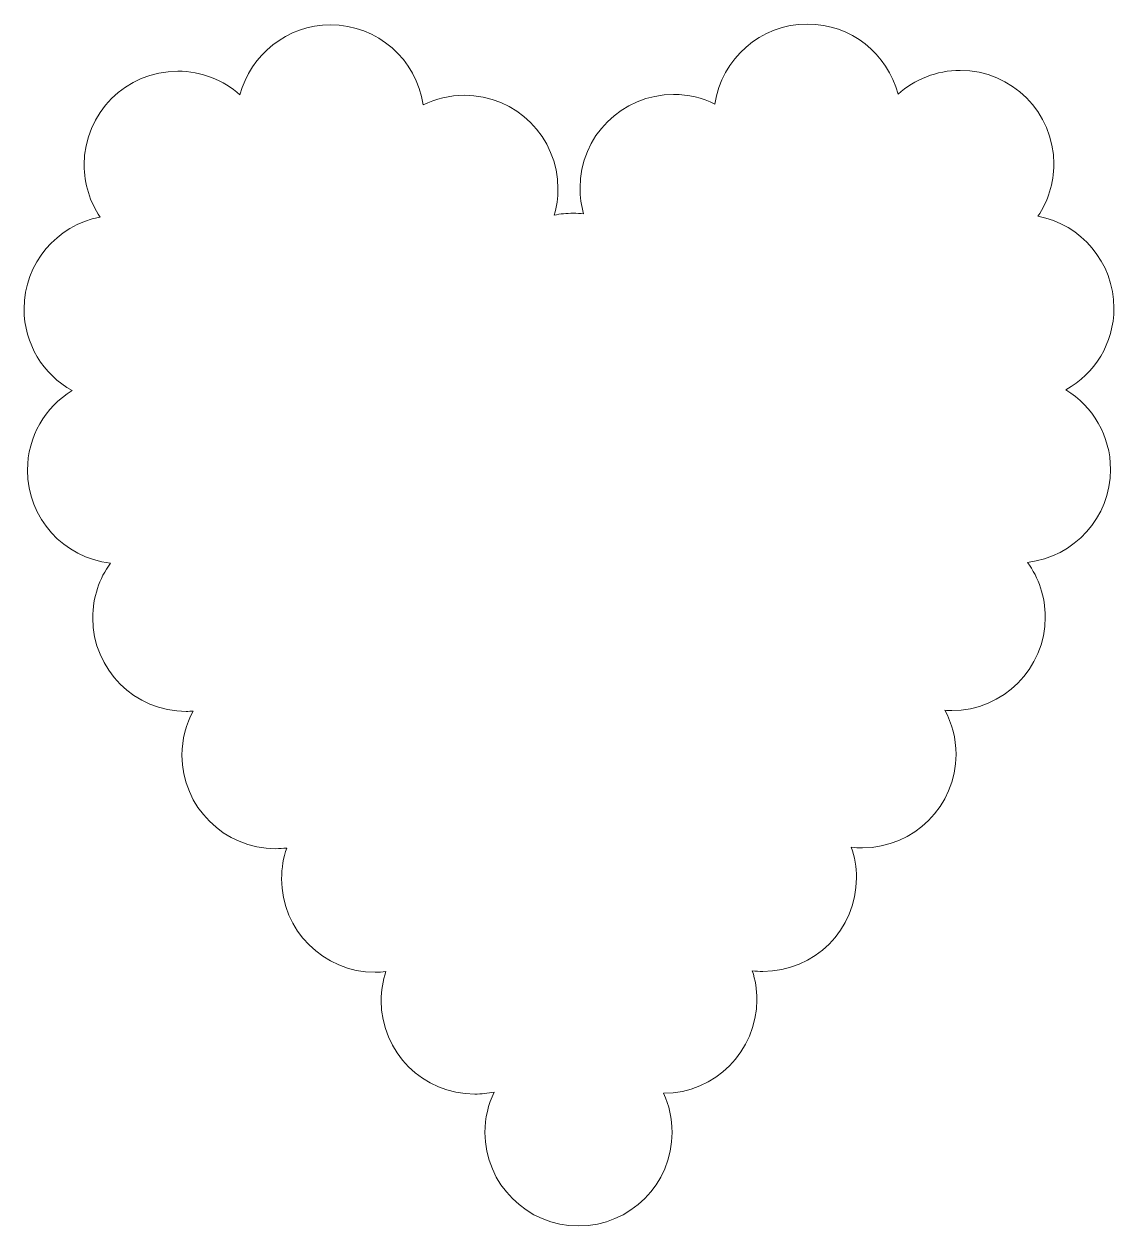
# Model space of a CAD drawing. Header units: centimetres. Extents: x -2.71 to 2.38, y -1.84 to 3.78.
import ezdxf

# ---------------------------------------------------------------- set-up
doc = ezdxf.new("R2010")
doc.units = ezdxf.units.CM
doc.header["$MEASUREMENT"] = 0
doc.layers.add('Layer 1', color=7, linetype='Continuous')

msp = doc.modelspace()

# ---------------------------------------------------------------- linework, layer by layer
at = {"layer": 'Layer 1', "color": 14, "lineweight": 13}
msp.add_open_spline([(0.94583, 3.77648), (0.72616, 3.77649), (0.54413, 3.61412), (0.51352, 3.40291), (0.51352, 3.40291), (0.45531, 3.43162), (0.38985, 3.44764), (0.32058, 3.44764), (0.32058, 3.44764), (0.07948, 3.44764), (-0.11617, 3.25233), (-0.11617, 3.01123), (-0.11617, 3.01123), (-0.11617, 2.96938), (-0.11045, 2.92868), (-0.09943, 2.89035), (-0.09943, 2.89035), (-0.11545, 2.89213), (-0.13178, 2.89308), (-0.14827, 2.89308), (-0.14827, 2.89308), (-0.17863, 2.89308), (-0.20808, 2.89011), (-0.23671, 2.8842), (-0.23671, 2.8842), (-0.2252, 2.92333), (-0.21895, 2.96464), (-0.21895, 3.00748), (-0.21895, 3.00748), (-0.21895, 3.24858), (-0.4146, 3.44389), (-0.6557, 3.44388), (-0.6557, 3.44388), (-0.72499, 3.44388), (-0.79042, 3.42788), (-0.84864, 3.39915), (-0.84864, 3.39915), (-0.87925, 3.61036), (-1.06094, 3.77273), (-1.28061, 3.77273), (-1.28061, 3.77273), (-1.48377, 3.77273), (-1.6546, 3.63355), (-1.70336, 3.44559), (-1.70336, 3.44559), (-1.78059, 3.51445), (-1.88241, 3.55623), (-1.99396, 3.55623), (-1.99396, 3.55623), (-2.23506, 3.55623), (-2.43071, 3.36058), (-2.43071, 3.11948), (-2.43071, 3.11948), (-2.43071, 3.02907), (-2.40338, 2.94504), (-2.35626, 2.87532), (-2.35626, 2.87532), (-2.55827, 2.83698), (-2.7114, 2.65954), (-2.7114, 2.44643), (-2.7114, 2.44643), (-2.7114, 2.28262), (-2.62093, 2.13976), (-2.48739, 2.065), (-2.48739, 2.065), (-2.61217, 1.98812), (-2.69535, 1.85036), (-2.69535, 1.69313), (-2.69535, 1.69313), (-2.69535, 1.46886), (-2.5258, 1.28385), (-2.30812, 1.25911), (-2.30812, 1.25911), (-2.36007, 1.18728), (-2.39075, 1.09906), (-2.39075, 1.00368), (-2.39075, 1.00368), (-2.39075, 0.76258), (-2.1951, 0.56693), (-1.954, 0.56693), (-1.954, 0.56693), (-1.94345, 0.56693), (-1.93295, 0.56756), (-1.92259, 0.5683), (-1.92259, 0.5683), (-1.95541, 0.50701), (-1.97415, 0.43709), (-1.97415, 0.36273), (-1.97415, 0.36273), (-1.97415, 0.12163), (-1.77816, -0.07402), (-1.53706, -0.07402), (-1.53706, -0.07402), (-1.5194, -0.07402), (-1.50226, -0.07299), (-1.48515, -0.07095), (-1.48515, -0.07095), (-1.50078, -0.11586), (-1.50906, -0.16416), (-1.50906, -0.21437), (-1.50906, -0.21437), (-1.50906, -0.45547), (-1.31341, -0.65112), (-1.07231, -0.65112), (-1.07231, -0.65112), (-1.05559, -0.65112), (-1.03903, -0.64988), (-1.02279, -0.64805), (-1.02279, -0.64805), (-1.0367, -0.69068), (-1.04431, -0.73601), (-1.04431, -0.78327), (-1.04431, -0.78327), (-1.04431, -1.02437), (-0.84865, -1.22002), (-0.60755, -1.22002), (-0.60755, -1.22002), (-0.57656, -1.22002), (-0.54624, -1.21662), (-0.51706, -1.21046), (-0.51706, -1.21046), (-0.54447, -1.26755), (-0.55975, -1.33143), (-0.55975, -1.39896), (-0.55975, -1.39896), (-0.55975, -1.64006), (-0.3641, -1.83571), (-0.123, -1.83571), (-0.123, -1.83571), (0.1181, -1.83571), (0.31375, -1.64006), (0.31375, -1.39896), (0.31375, -1.39896), (0.31375, -1.33372), (0.29949, -1.27187), (0.2738, -1.21627), (0.2738, -1.21627), (0.51427, -1.21553), (0.70919, -1.02016), (0.70919, -0.77952), (0.70919, -0.77952), (0.70919, -0.73229), (0.70191, -0.6869), (0.68801, -0.64429), (0.68801, -0.64429), (0.70425, -0.64612), (0.72047, -0.64737), (0.73719, -0.64737), (0.73719, -0.64737), (0.97829, -0.64737), (1.17428, -0.45172), (1.17428, -0.21061), (1.17428, -0.21061), (1.17428, -0.1604), (1.16566, -0.1121), (1.15003, -0.06719), (1.15003, -0.06719), (1.16715, -0.06924), (1.18462, -0.07027), (1.20228, -0.07027), (1.20228, -0.07027), (1.44338, -0.07027), (1.63903, 0.12538), (1.63903, 0.36648), (1.63903, 0.36648), (1.63903, 0.44085), (1.6203, 0.51076), (1.58747, 0.57205), (1.58747, 0.57205), (1.59783, 0.57132), (1.60834, 0.57069), (1.61888, 0.57069), (1.61888, 0.57069), (1.85998, 0.57069), (2.05564, 0.76634), (2.05564, 1.00744), (2.05564, 1.00744), (2.05563, 1.10284), (2.02497, 1.19102), (1.973, 1.26286), (1.973, 1.26286), (2.19068, 1.28761), (2.36023, 1.47262), (2.36023, 1.69688), (2.36023, 1.69688), (2.36023, 1.85412), (2.27706, 1.99188), (2.15227, 2.06875), (2.15227, 2.06875), (2.28581, 2.14351), (2.37628, 2.28638), (2.37628, 2.45018), (2.37628, 2.45018), (2.37628, 2.6633), (2.22315, 2.84074), (2.02114, 2.87908), (2.02114, 2.87908), (2.06826, 2.9488), (2.09559, 3.03282), (2.09559, 3.12324), (2.09559, 3.12324), (2.09559, 3.36434), (1.89994, 3.55999), (1.65884, 3.55999), (1.65884, 3.55999), (1.54729, 3.55999), (1.44547, 3.5182), (1.36824, 3.44935), (1.36824, 3.44935), (1.31948, 3.6373), (1.149, 3.77648), (0.94583, 3.77648)], degree=3, knots=[0, 0, 0, 0, 0.0185185, 0.0185185, 0.0185185, 0.0185185, 0.037037, 0.037037, 0.037037, 0.037037, 0.0555556, 0.0555556, 0.0555556, 0.0555556, 0.0740741, 0.0740741, 0.0740741, 0.0740741, 0.0925926, 0.0925926, 0.0925926, 0.0925926, 0.1111111, 0.1111111, 0.1111111, 0.1111111, 0.1296296, 0.1296296, 0.1296296, 0.1296296, 0.1481481, 0.1481481, 0.1481481, 0.1481481, 0.1666667, 0.1666667, 0.1666667, 0.1666667, 0.1851852, 0.1851852, 0.1851852, 0.1851852, 0.2037037, 0.2037037, 0.2037037, 0.2037037, 0.2222222, 0.2222222, 0.2222222, 0.2222222, 0.2407407, 0.2407407, 0.2407407, 0.2407407, 0.2592593, 0.2592593, 0.2592593, 0.2592593, 0.2777778, 0.2777778, 0.2777778, 0.2777778, 0.2962963, 0.2962963, 0.2962963, 0.2962963, 0.3148148, 0.3148148, 0.3148148, 0.3148148, 0.3333333, 0.3333333, 0.3333333, 0.3333333, 0.3518519, 0.3518519, 0.3518519, 0.3518519, 0.3703704, 0.3703704, 0.3703704, 0.3703704, 0.3888889, 0.3888889, 0.3888889, 0.3888889, 0.4074074, 0.4074074, 0.4074074, 0.4074074, 0.4259259, 0.4259259, 0.4259259, 0.4259259, 0.4444444, 0.4444444, 0.4444444, 0.4444444, 0.462963, 0.462963, 0.462963, 0.462963, 0.4814815, 0.4814815, 0.4814815, 0.4814815, 0.5, 0.5, 0.5, 0.5, 0.5185185, 0.5185185, 0.5185185, 0.5185185, 0.537037, 0.537037, 0.537037, 0.537037, 0.5555556, 0.5555556, 0.5555556, 0.5555556, 0.5740741, 0.5740741, 0.5740741, 0.5740741, 0.5925926, 0.5925926, 0.5925926, 0.5925926, 0.6111111, 0.6111111, 0.6111111, 0.6111111, 0.6296296, 0.6296296, 0.6296296, 0.6296296, 0.6481481, 0.6481481, 0.6481481, 0.6481481, 0.6666667, 0.6666667, 0.6666667, 0.6666667, 0.6851852, 0.6851852, 0.6851852, 0.6851852, 0.7037037, 0.7037037, 0.7037037, 0.7037037, 0.7222222, 0.7222222, 0.7222222, 0.7222222, 0.7407407, 0.7407407, 0.7407407, 0.7407407, 0.7592593, 0.7592593, 0.7592593, 0.7592593, 0.7777778, 0.7777778, 0.7777778, 0.7777778, 0.7962963, 0.7962963, 0.7962963, 0.7962963, 0.8148148, 0.8148148, 0.8148148, 0.8148148, 0.8333333, 0.8333333, 0.8333333, 0.8333333, 0.8518519, 0.8518519, 0.8518519, 0.8518519, 0.8703704, 0.8703704, 0.8703704, 0.8703704, 0.8888889, 0.8888889, 0.8888889, 0.8888889, 0.9074074, 0.9074074, 0.9074074, 0.9074074, 0.9259259, 0.9259259, 0.9259259, 0.9259259, 0.9444444, 0.9444444, 0.9444444, 0.9444444, 0.962963, 0.962963, 0.962963, 0.962963, 1, 1, 1, 1], dxfattribs=at)

doc.saveas('drawing.dxf')
